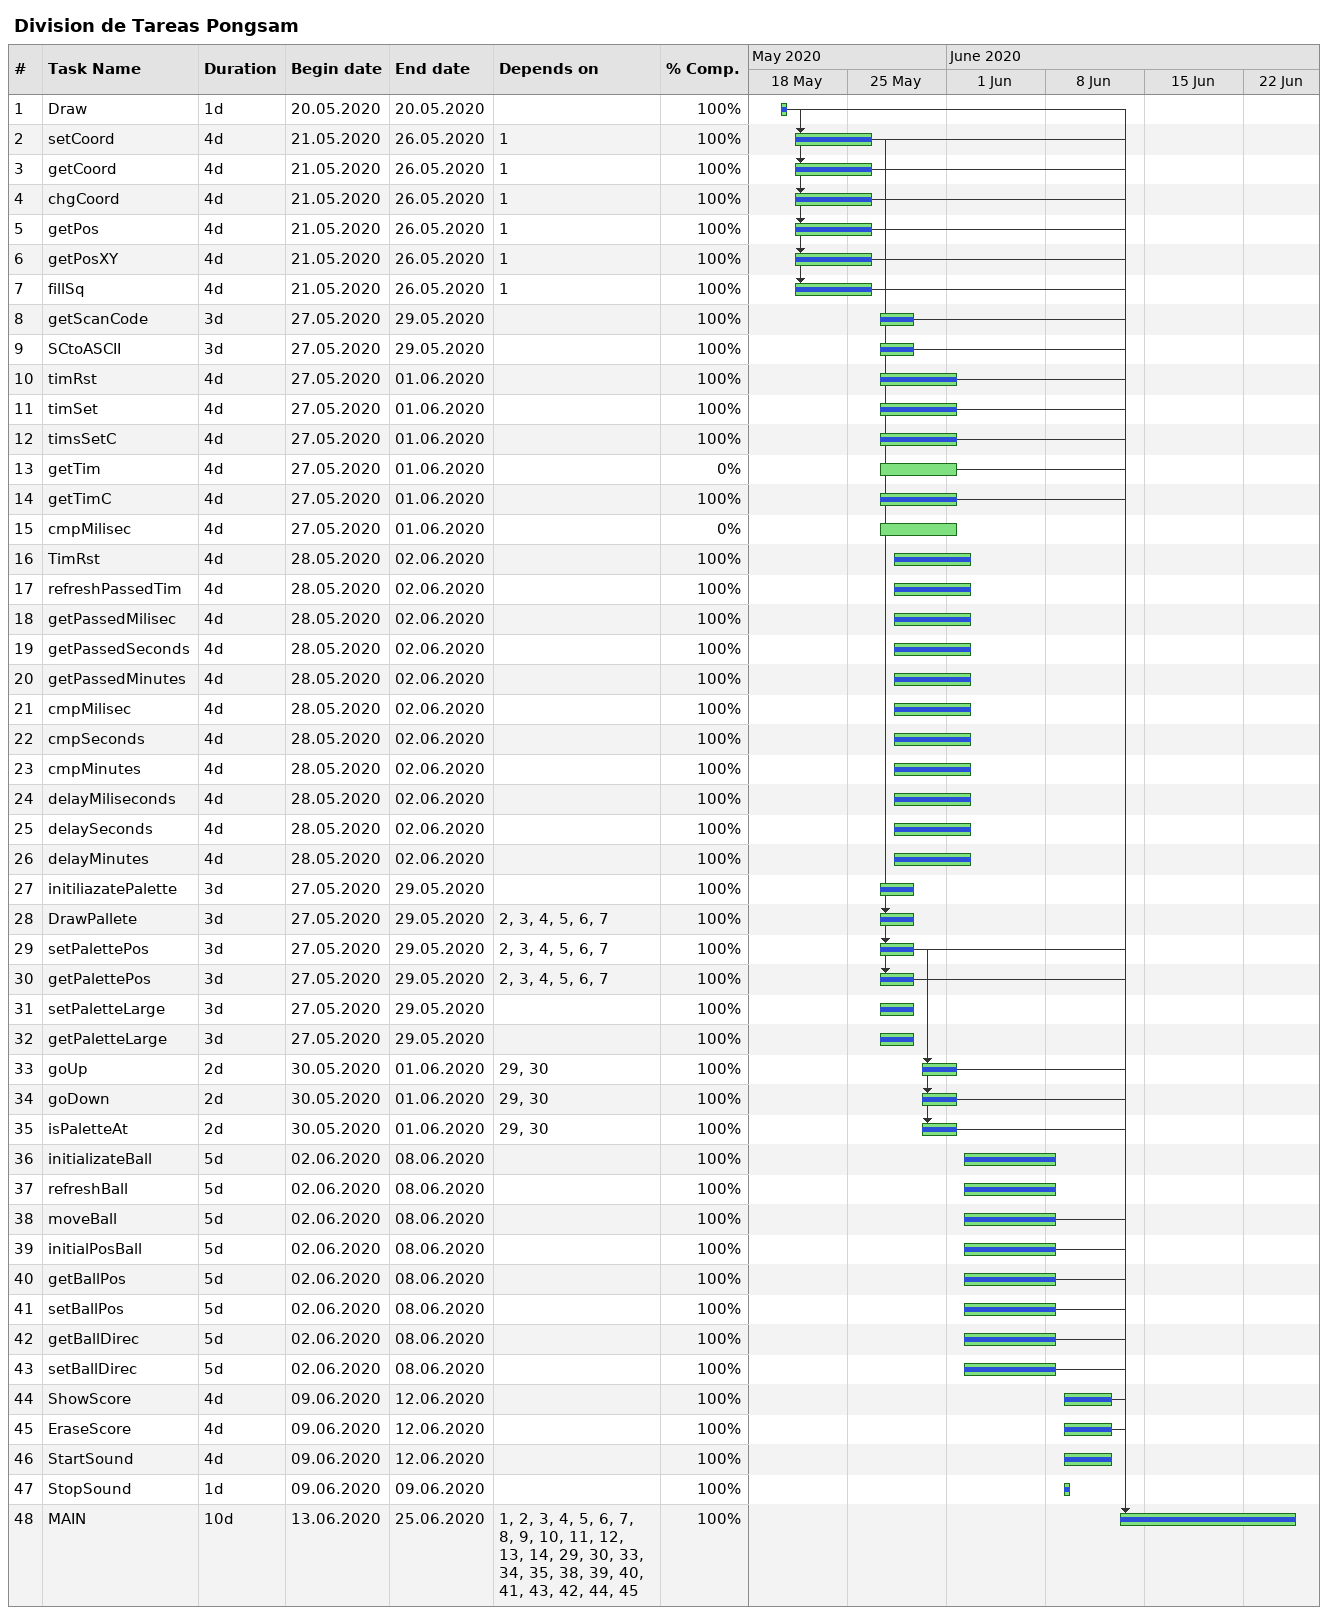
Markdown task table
Division de Tareas Pongsam

| ID | Task | Duration | Start | Finish | Predecessors | % complete |
|---|---|---|---|---|---|---|
| 1 | Draw | 1d | 2020-05-20 | 2020-05-20 |  | 100 |
| 2 | setCoord | 4d | 2020-05-21 | 2020-05-26 | 1 | 100 |
| 3 | getCoord | 4d | 2020-05-21 | 2020-05-26 | 1 | 100 |
| 4 | chgCoord | 4d | 2020-05-21 | 2020-05-26 | 1 | 100 |
| 5 | getPos | 4d | 2020-05-21 | 2020-05-26 | 1 | 100 |
| 6 | getPosXY | 4d | 2020-05-21 | 2020-05-26 | 1 | 100 |
| 7 | fillSq | 4d | 2020-05-21 | 2020-05-26 | 1 | 100 |
| 8 | getScanCode | 3d | 2020-05-27 | 2020-05-29 |  | 100 |
| 9 | SCtoASCII | 3d | 2020-05-27 | 2020-05-29 |  | 100 |
| 10 | timRst | 4d | 2020-05-27 | 2020-06-01 |  | 100 |
| 11 | timSet | 4d | 2020-05-27 | 2020-06-01 |  | 100 |
| 12 | timsSetC | 4d | 2020-05-27 | 2020-06-01 |  | 100 |
| 13 | getTim | 4d | 2020-05-27 | 2020-06-01 |  | 0 |
| 14 | getTimC | 4d | 2020-05-27 | 2020-06-01 |  | 100 |
| 15 | cmpMilisec | 4d | 2020-05-27 | 2020-06-01 |  | 0 |
| 16 | TimRst | 4d | 2020-05-28 | 2020-06-02 |  | 100 |
| 17 | refreshPassedTim | 4d | 2020-05-28 | 2020-06-02 |  | 100 |
| 18 | getPassedMilisec | 4d | 2020-05-28 | 2020-06-02 |  | 100 |
| 19 | getPassedSeconds | 4d | 2020-05-28 | 2020-06-02 |  | 100 |
| 20 | getPassedMinutes | 4d | 2020-05-28 | 2020-06-02 |  | 100 |
| 21 | cmpMilisec | 4d | 2020-05-28 | 2020-06-02 |  | 100 |
| 22 | cmpSeconds | 4d | 2020-05-28 | 2020-06-02 |  | 100 |
| 23 | cmpMinutes | 4d | 2020-05-28 | 2020-06-02 |  | 100 |
| 24 | delayMiliseconds | 4d | 2020-05-28 | 2020-06-02 |  | 100 |
| 25 | delaySeconds | 4d | 2020-05-28 | 2020-06-02 |  | 100 |
| 26 | delayMinutes | 4d | 2020-05-28 | 2020-06-02 |  | 100 |
| 27 | initiliazatePalette | 3d | 2020-05-27 | 2020-05-29 |  | 100 |
| 28 | DrawPallete | 3d | 2020-05-27 | 2020-05-29 | 2, 3, 4, 5, 6, 7 | 100 |
| 29 | setPalettePos | 3d | 2020-05-27 | 2020-05-29 | 2, 3, 4, 5, 6, 7 | 100 |
| 30 | getPalettePos | 3d | 2020-05-27 | 2020-05-29 | 2, 3, 4, 5, 6, 7 | 100 |
| 31 | setPaletteLarge | 3d | 2020-05-27 | 2020-05-29 |  | 100 |
| 32 | getPaletteLarge | 3d | 2020-05-27 | 2020-05-29 |  | 100 |
| 33 | goUp | 2d | 2020-05-30 | 2020-06-01 | 29, 30 | 100 |
| 34 | goDown | 2d | 2020-05-30 | 2020-06-01 | 29, 30 | 100 |
| 35 | isPaletteAt | 2d | 2020-05-30 | 2020-06-01 | 29, 30 | 100 |
| 36 | initializateBall | 5d | 2020-06-02 | 2020-06-08 |  | 100 |
| 37 | refreshBall | 5d | 2020-06-02 | 2020-06-08 |  | 100 |
| 38 | moveBall | 5d | 2020-06-02 | 2020-06-08 |  | 100 |
| 39 | initialPosBall | 5d | 2020-06-02 | 2020-06-08 |  | 100 |
| 40 | getBallPos | 5d | 2020-06-02 | 2020-06-08 |  | 100 |
| 41 | setBallPos | 5d | 2020-06-02 | 2020-06-08 |  | 100 |
| 42 | getBallDirec | 5d | 2020-06-02 | 2020-06-08 |  | 100 |
| 43 | setBallDirec | 5d | 2020-06-02 | 2020-06-08 |  | 100 |
| 44 | ShowScore | 4d | 2020-06-09 | 2020-06-12 |  | 100 |
| 45 | EraseScore | 4d | 2020-06-09 | 2020-06-12 |  | 100 |
| 46 | StartSound | 4d | 2020-06-09 | 2020-06-12 |  | 100 |
| 47 | StopSound | 1d | 2020-06-09 | 2020-06-09 |  | 100 |
| 48 | MAIN | 10d | 2020-06-13 | 2020-06-25 | 1, 2, 3, 4, 5, 6, 7, 8, 9, 10, 11, 12, 13, 14, 29, 30, 33, 34, 35, 38, 39, 40, 41, 43, 42, 44, 45 | 100 |
